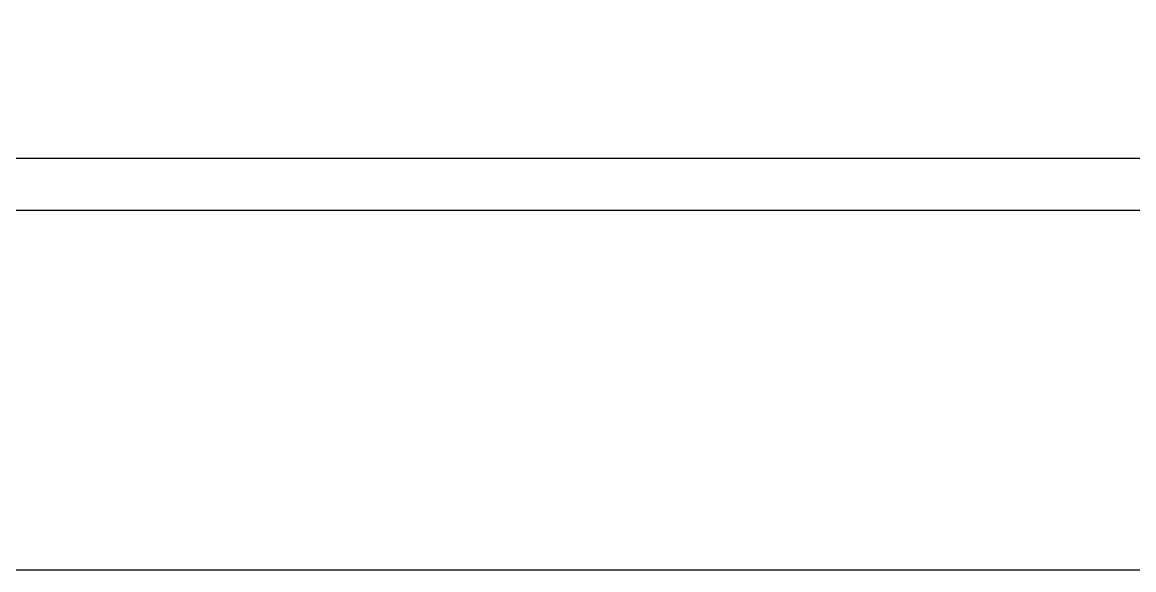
# Model space of a CAD drawing. Header units: millimetres. Extents: x -27671 to 122165, y 825 to 42056.
# Drawn here: x 57932.26 to 57942.84, y 18693.72 to 18698.93 of the extents above; entities that cross this region are included whole.
import ezdxf

# ---------------------------------------------------------------- set-up
doc = ezdxf.new("R2010")
doc.units = ezdxf.units.MM
doc.header["$LTSCALE"] = 100
doc.header["$MEASUREMENT"] = 0
doc.layers.get('0').update_dxf_attribs({"linetype": 'CONTINUOUS'})
for name, color, linetype in [('ELE7 (0.07)', 8, 'CONTINUOUS'), ('ELE9', 9, 'CONTINUOUS'), ('OVERHEAD DOOR - ELE', 9, 'CONTINUOUS'), ('주차-화물', 251, 'CONTINUOUS')]:
    doc.layers.add(name, color=color, linetype=linetype)

# ---------------------------------------------------------------- blocks, each defined once
blk = doc.blocks.new('A$Ca9da7916')
at = {"layer": 'ELE7 (0.07)', "ltscale": 0.002}
blk.add_line((227, 4275), (227, 6725), dxfattribs=at)
at = {"layer": 'OVERHEAD DOOR - ELE', "ltscale": 0.002}
blk.add_line((27, 6725), (27, 4275), dxfattribs=at)
blk = doc.blocks.new('A$C9dd89177')
at = {"layer": '주차-화물', "ltscale": 0.1}
blk.add_lwpolyline([(-0.01, 0), (10999.99, 0), (10999.99, 3250), (-0.01, 3250), (-0.01, 0), (10999.99, 3250)], dxfattribs=at)
blk = doc.blocks.new('ggtyu')
at = {"layer": 'ELE9', "color": 253, "ltscale": 0.1, "xscale": 0.01956378461538462, "yscale": 0.01956378461538462, "zscale": 0.01956378461538462, "rotation": 270}
for name, p in [('A$C9dd89177', (57889.834, 18912.347)), ('A$Ca9da7916', (57814.024, 18698.163))]:
    blk.add_blockref(name, p, dxfattribs=at)

msp = doc.modelspace()

# ---------------------------------------------------------------- block references
msp.add_blockref('ggtyu', (0, 0))

doc.saveas('drawing.dxf')
